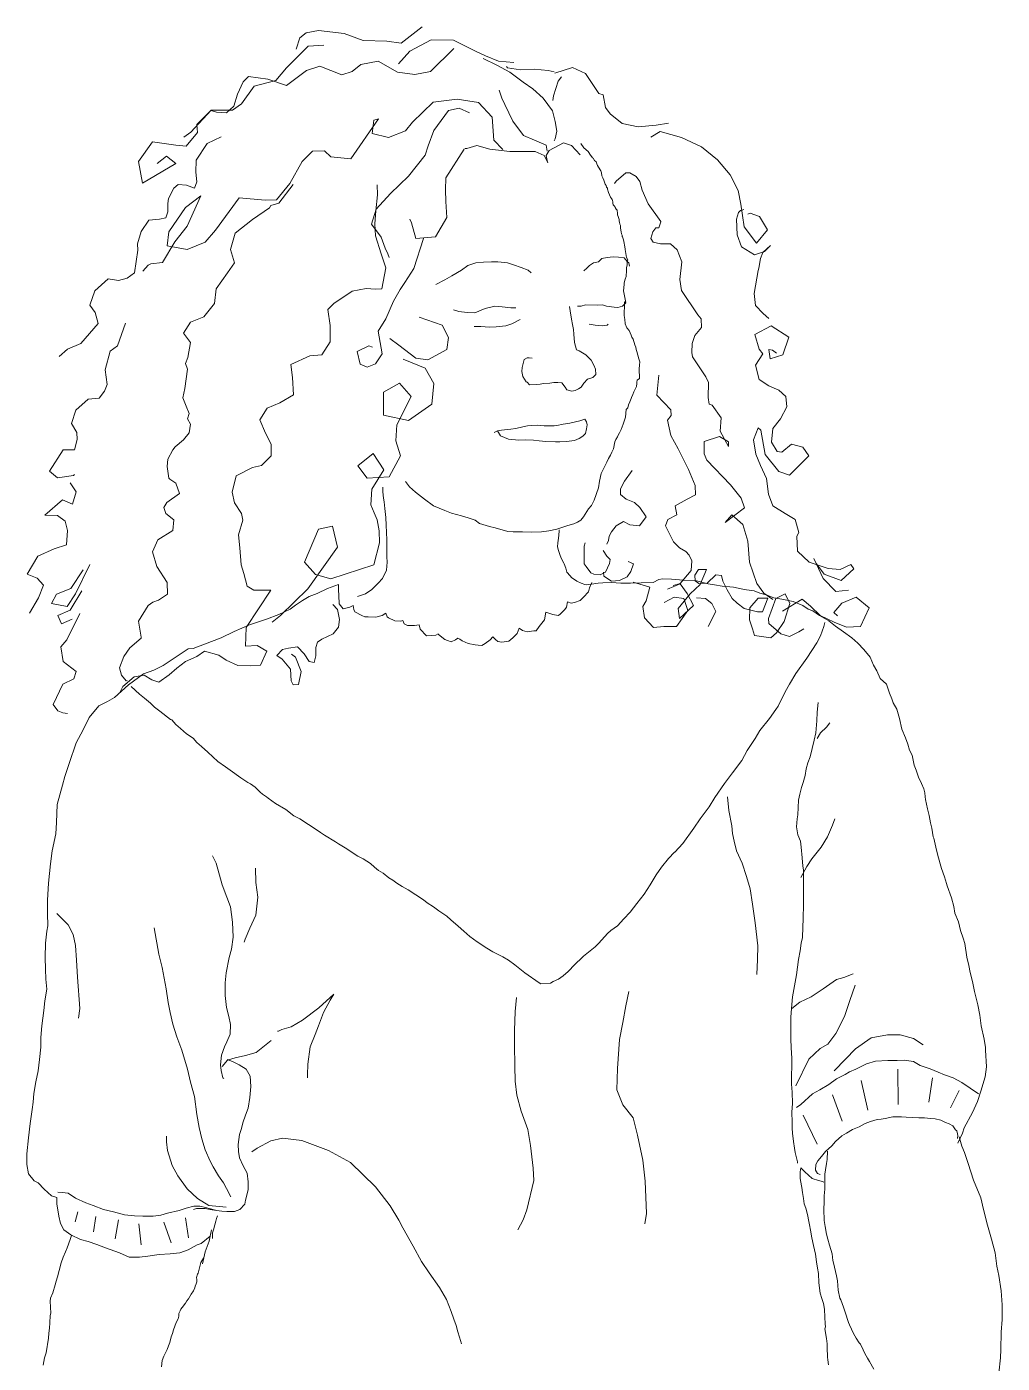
# Model space of a CAD drawing. Header units: centimetres. Extents: x 77721 to 213373, y -51694 to -17847.
# Drawn here: x 110726.3 to 110776.5, y -18782.7 to -18714 of the extents above; entities that cross this region are included whole.
import ezdxf

# ---------------------------------------------------------------- set-up
doc = ezdxf.new("R2010")
doc.units = ezdxf.units.CM
doc.header["$LTSCALE"] = 5
doc.header["$MEASUREMENT"] = 0
doc.layers.add('A-FURN', color=25, linetype='Continuous', lineweight=15, true_color=0xa46651)

# ---------------------------------------------------------------- blocks, each defined once
blk = doc.blocks.new('PEOPLE11')
at = {"linetype": 'Continuous'}
for points in [[(-0.03568, 1.00015), (-0.04184, 0.99535), (-0.04612, 0.99587), (-0.05301, 0.99608), (-0.05865, 0.99817), (-0.06617, 0.99901), (-0.06983, 0.99838), (-0.07171, 0.99692), (-0.07275, 0.99357)], [(-0.02638, 0.99378), (-0.03327, 0.98699), (-0.03787, 0.98616), (-0.04299, 0.98678), (-0.04863, 0.99002), (-0.05375, 0.98908), (-0.05625, 0.98699), (-0.05928, 0.98605), (-0.06576, 0.98856), (-0.06973, 0.98731), (-0.07558, 0.98292), (-0.08111, 0.9847), (-0.08675, 0.98553), (-0.08832, 0.98396), (-0.08999, 0.98031), (-0.09103, 0.97686), (-0.09323, 0.97488), (-0.09615, 0.97509), (-0.09782, 0.9755), (-0.1019, 0.97143), (-0.10169, 0.96903), (-0.10503, 0.96506), (-0.10806, 0.96537), (-0.11495, 0.96631), (-0.11903, 0.96057), (-0.11788, 0.9542), (-0.10806, 0.95994), (-0.11088, 0.96213), (-0.11359, 0.95994)], [(-0.06461, 0.99472), (-0.0692, 0.99441), (-0.07558, 0.98804), (-0.07871, 0.98438), (-0.08508, 0.98271), (-0.08884, 0.97749), (-0.09145, 0.97561), (-0.09772, 0.97561), (-0.10367, 0.96913), (-0.10576, 0.96767)], [(-0.00873, 0.9896), (-0.01332, 0.99002), (-0.01708, 0.99159), (-0.0198, 0.99284), (-0.02648, 0.99618), (-0.03306, 0.99629), (-0.03933, 0.99295), (-0.04267, 0.98929)], [(0.00308, 0.96663), (0.00339, 0.96725), (0.00391, 0.96945), (0.00339, 0.97227), (0.00255, 0.9754), (-0.00016, 0.97916), (-0.00319, 0.98188), (-0.00601, 0.98386), (-0.00998, 0.98678), (-0.01374, 0.98887), (-0.01781, 0.99086)], [(0.00308, 0.98689), (0.0013, 0.98731), (-0.00277, 0.98772), (-0.00685, 0.98752), (-0.01061, 0.98804), (-0.01092, 0.98846)], [(0.00328, 0.98647), (0.00851, 0.98814), (0.01227, 0.98637), (0.01624, 0.98052), (0.01749, 0.9801), (0.01822, 0.97644), (0.01958, 0.97456), (0.02303, 0.97174), (0.02773, 0.9707), (0.03305, 0.97122), (0.03671, 0.97185)], [(0.00527, 0.98543), (0.00422, 0.98417), (0.00287, 0.97989), (0.00266, 0.97843)], [(-0.01197, 0.96412), (-0.01468, 0.96683), (-0.0151, 0.97362), (-0.01917, 0.97791), (-0.02544, 0.97885), (-0.03244, 0.97801), (-0.0385, 0.97216), (-0.04058, 0.96955), (-0.0456, 0.96757), (-0.0504, 0.96882), (-0.04988, 0.97268), (-0.04852, 0.9731), (-0.05667, 0.9613), (-0.06252, 0.96193), (-0.0644, 0.9637), (-0.06795, 0.9636), (-0.07098, 0.96057), (-0.07463, 0.95409), (-0.0785, 0.94929), (-0.08184, 0.94918), (-0.08947, 0.94991), (-0.09646, 0.94041), (-0.09949, 0.93686), (-0.10482, 0.93466), (-0.11067, 0.93581), (-0.11015, 0.93989), (-0.10524, 0.94709), (-0.10075, 0.95044), (-0.10482, 0.94156), (-0.10837, 0.93696), (-0.11203, 0.9309), (-0.11547, 0.93049), (-0.11621, 0.93007), (-0.11777, 0.92829)], [(0.00099, 0.9636), (0.00078, 0.96537), (-0.00267, 0.96683), (-0.00591, 0.96819), (-0.00904, 0.97237), (-0.01144, 0.97728), (-0.01228, 0.97916), (-0.01311, 0.98156)], [(-0.02178, 0.97488), (-0.02481, 0.97624), (-0.02795, 0.9755), (-0.03223, 0.96965), (-0.0339, 0.96516), (-0.03484, 0.96245), (-0.03975, 0.95629), (-0.04497, 0.95117), (-0.04925, 0.94657), (-0.05061, 0.94218), (-0.04779, 0.93832), (-0.04654, 0.93508), (-0.04581, 0.93341), (-0.04539, 0.93237)], [(-0.09479, 0.96777), (-0.09887, 0.96589), (-0.10211, 0.96099), (-0.10221, 0.95743), (-0.1019, 0.95461), (-0.10263, 0.95273), (-0.10493, 0.95357), (-0.10743, 0.95378), (-0.10869, 0.95273), (-0.11025, 0.9497), (-0.11046, 0.94824), (-0.11046, 0.94574), (-0.11109, 0.94396), (-0.11286, 0.94365), (-0.116, 0.94333), (-0.11829, 0.93999), (-0.11934, 0.93634), (-0.11923, 0.93446), (-0.12028, 0.92788), (-0.12237, 0.92631), (-0.12498, 0.92558), (-0.12801, 0.9261), (-0.13187, 0.92255), (-0.13334, 0.91837), (-0.13177, 0.91618), (-0.13093, 0.91294), (-0.13605, 0.90709), (-0.13992, 0.90542), (-0.14242, 0.90322)], [(0.0107, 0.96255), (0.00819, 0.96527), (0.00579, 0.966), (0.00161, 0.96381), (0.00078, 0.96234), (0.00109, 0.96036), (0.0012, 0.96025), (0.00015, 0.96234), (-0.00246, 0.96349), (-0.00559, 0.96349), (-0.00998, 0.96349), (-0.01583, 0.96422), (-0.01969, 0.96527), (-0.02262, 0.96433), (-0.02314, 0.96433)], [(0.03149, 0.96767), (0.0342, 0.96934), (0.04047, 0.96757), (0.04642, 0.96485), (0.05112, 0.96109), (0.05478, 0.9566), (0.05718, 0.952), (0.05791, 0.94803), (0.05896, 0.94135), (0.06251, 0.93654), (0.06575, 0.94051), (0.06345, 0.94438), (0.06073, 0.94542), (0.06, 0.94511)], [(0.01091, 0.96589), (0.01185, 0.96454), (0.0131, 0.96349), (0.01373, 0.96245), (0.01383, 0.96234), (0.01436, 0.96161), (0.01456, 0.96151), (0.01498, 0.96088), (0.0154, 0.96046), (0.01561, 0.95984), (0.01582, 0.95942), (0.01665, 0.95806), (0.01676, 0.95785), (0.01697, 0.95723), (0.01707, 0.95639), (0.01739, 0.95576), (0.0177, 0.95503), (0.01791, 0.95451), (0.01812, 0.95388), (0.01833, 0.95347), (0.01843, 0.95305), (0.01874, 0.95273), (0.01874, 0.95242), (0.01906, 0.95148), (0.01937, 0.95075), (0.01968, 0.95012), (0.01968, 0.95012), (0.01989, 0.9497), (0.0201, 0.94939), (0.02021, 0.94918), (0.02031, 0.94856), (0.02031, 0.94835), (0.02041, 0.94782), (0.02062, 0.94762), (0.02094, 0.9473), (0.02104, 0.94709), (0.02135, 0.94657), (0.02156, 0.94626), (0.02156, 0.94594), (0.02167, 0.94553), (0.02167, 0.9449), (0.02188, 0.94438), (0.02198, 0.94406), (0.02219, 0.94354), (0.02219, 0.94302), (0.02229, 0.94271), (0.0224, 0.94218), (0.02261, 0.94177), (0.02261, 0.94156), (0.02261, 0.94114), (0.02261, 0.94093), (0.02282, 0.93989), (0.02292, 0.93926), (0.02303, 0.93895), (0.02303, 0.93853), (0.02313, 0.93842), (0.02344, 0.93759), (0.02365, 0.93654), (0.02376, 0.93602), (0.02376, 0.93602), (0.02386, 0.9355), (0.02386, 0.9354), (0.02397, 0.93487), (0.02397, 0.93466), (0.02438, 0.93237), (0.0247, 0.93164), (0.02459, 0.93111), (0.02459, 0.93017), (0.02438, 0.92934), (0.02438, 0.92882), (0.02438, 0.92808), (0.02428, 0.92725), (0.02428, 0.92673), (0.02397, 0.92599), (0.02365, 0.92495), (0.02365, 0.92443), (0.02344, 0.92255), (0.02417, 0.9191), (0.02376, 0.91931), (0.02376, 0.91827), (0.02376, 0.91753), (0.02365, 0.91659), (0.02365, 0.91534), (0.02386, 0.91409), (0.02397, 0.91294), (0.02397, 0.91283), (0.02449, 0.91169), (0.02511, 0.91095), (0.02543, 0.91022), (0.02574, 0.90949), (0.02595, 0.90897), (0.02626, 0.90834), (0.02679, 0.90667), (0.0271, 0.90604), (0.0271, 0.90604), (0.0272, 0.90531), (0.02741, 0.90469), (0.02793, 0.9026), (0.02825, 0.90166), (0.02814, 0.90072), (0.02804, 0.89967), (0.02814, 0.89685), (0.02752, 0.89633), (0.02741, 0.8957), (0.02741, 0.89529), (0.02731, 0.89445), (0.0272, 0.89424), (0.02647, 0.89288), (0.02616, 0.89215), (0.02585, 0.89121), (0.02574, 0.8909), (0.02532, 0.88996), (0.02491, 0.88902), (0.0247, 0.88818), (0.02428, 0.88766), (0.02407, 0.88547), (0.02365, 0.88422), (0.02334, 0.88338), (0.02282, 0.88181), (0.02229, 0.88087), (0.02188, 0.88014), (0.02167, 0.87962), (0.02125, 0.87889), (0.02094, 0.87816), (0.02052, 0.87617), (0.02, 0.87513), (0.01968, 0.87429), (0.01906, 0.87325), (0.01853, 0.8722), (0.01812, 0.87126), (0.0177, 0.87043), (0.01707, 0.86928), (0.01686, 0.86886), (0.01645, 0.86667), (0.01613, 0.86468), (0.01488, 0.86103), (0.01404, 0.85946), (0.01321, 0.85852), (0.01174, 0.85612), (0.01091, 0.85518), (0.00997, 0.85455), (0.00882, 0.85413), (0.00715, 0.85361), (0.00621, 0.8533), (0.00391, 0.85257), (0.00151, 0.85204), (-0.00068, 0.85173), (-0.00361, 0.85163), (-0.00622, 0.85173), (-0.00789, 0.85173), (-0.00894, 0.85173), (-0.0105, 0.85184), (-0.01426, 0.85288), (-0.01593, 0.8533), (-0.01886, 0.85424), (-0.02011, 0.85518), (-0.0222, 0.85591), (-0.02419, 0.85643), (-0.02711, 0.85727), (-0.02909, 0.858), (-0.03233, 0.85936), (-0.03505, 0.86134), (-0.03766, 0.86343), (-0.03944, 0.865), (-0.04058, 0.86656)], [(-0.02335, 0.96422), (-0.02878, 0.95576), (-0.02889, 0.95221), (-0.02878, 0.94876), (-0.02847, 0.94406), (-0.03181, 0.93842), (-0.03756, 0.9379), (-0.03881, 0.9425), (-0.03933, 0.94365)], [(0.02083, 0.95409), (0.02135, 0.95482), (0.02417, 0.95723), (0.02532, 0.95723), (0.0272, 0.95618), (0.02825, 0.95472), (0.02898, 0.95211), (0.03075, 0.94814), (0.03441, 0.94292), (0.03441, 0.94281), (0.03389, 0.94104), (0.03295, 0.94104), (0.03211, 0.93989), (0.03149, 0.9379), (0.03222, 0.93686), (0.03431, 0.93634), (0.03723, 0.93634), (0.03922, 0.93456), (0.04057, 0.93111), (0.04005, 0.92589), (0.04047, 0.92265), (0.04527, 0.91555), (0.04632, 0.9143), (0.04642, 0.91179), (0.04444, 0.90939), (0.0436, 0.90709), (0.0435, 0.90448), (0.04371, 0.90312), (0.04768, 0.89727), (0.04841, 0.8956), (0.0483, 0.89121), (0.04862, 0.88923), (0.04956, 0.88892), (0.05217, 0.88526), (0.05185, 0.88129), (0.05436, 0.8768), (0.05436, 0.87816), (0.05164, 0.87972), (0.04715, 0.87826), (0.04715, 0.87471), (0.04799, 0.87283), (0.05488, 0.86552), (0.05802, 0.86165), (0.05906, 0.85883), (0.05332, 0.85445), (0.0553, 0.85674), (0.05854, 0.85392), (0.06, 0.84902), (0.06052, 0.84285), (0.06261, 0.83659), (0.0647, 0.83377), (0.06731, 0.83189)], [(-0.12237, 0.80807), (-0.12268, 0.80797), (-0.12404, 0.80964), (-0.12467, 0.81183), (-0.12341, 0.81517), (-0.12164, 0.81768), (-0.11829, 0.8205), (-0.11829, 0.82081), (-0.11903, 0.82551), (-0.11621, 0.83011), (-0.11485, 0.83105), (-0.11318, 0.83168), (-0.11057, 0.83345), (-0.11067, 0.8369), (-0.1137, 0.8416), (-0.11495, 0.84588), (-0.11339, 0.84943), (-0.109, 0.85215), (-0.10869, 0.85528), (-0.11109, 0.85716), (-0.11161, 0.85894), (-0.11077, 0.8604), (-0.10701, 0.86301), (-0.10806, 0.86604), (-0.10983, 0.86719), (-0.11015, 0.8675), (-0.11046, 0.86959), (-0.11067, 0.87095), (-0.11046, 0.87314), (-0.109, 0.87586), (-0.10827, 0.87669), (-0.10587, 0.87878), (-0.10419, 0.88087), (-0.10378, 0.88338), (-0.10472, 0.88495), (-0.10419, 0.88651), (-0.10503, 0.88871), (-0.10607, 0.89111), (-0.10545, 0.89382), (-0.10472, 0.89957), (-0.10524, 0.90124), (-0.10461, 0.90302), (-0.10378, 0.9074), (-0.10587, 0.91012), (-0.10378, 0.91336), (-0.09991, 0.91492), (-0.09678, 0.91879), (-0.09626, 0.92317), (-0.09291, 0.92788), (-0.09082, 0.9308), (-0.09208, 0.93466), (-0.09062, 0.93947), (-0.0856, 0.94354), (-0.08059, 0.94699), (-0.08017, 0.94762), (-0.07787, 0.94835), (-0.07359, 0.95378)], [(-0.12456, 0.80452), (-0.12373, 0.8063), (-0.12038, 0.80912), (-0.11746, 0.80964), (-0.11516, 0.80828), (-0.11307, 0.80755), (-0.11004, 0.80974), (-0.10785, 0.81173), (-0.10524, 0.81361), (-0.1019, 0.81517), (-0.0997, 0.81674), (-0.09542, 0.81549), (-0.09333, 0.81402), (-0.08988, 0.81246), (-0.08623, 0.81235), (-0.0832, 0.81256), (-0.08132, 0.81674), (-0.08424, 0.81831), (-0.08759, 0.8182), (-0.08748, 0.82363), (-0.08017, 0.8346), (-0.08518, 0.8346), (-0.08717, 0.83575), (-0.08811, 0.83951), (-0.08894, 0.84202), (-0.08926, 0.84703), (-0.08968, 0.8509), (-0.08842, 0.85518), (-0.08884, 0.85716), (-0.09082, 0.8603), (-0.09156, 0.86343), (-0.09041, 0.86823), (-0.0856, 0.87064), (-0.08289, 0.87126), (-0.08007, 0.87408), (-0.08007, 0.87753), (-0.08174, 0.88077), (-0.08341, 0.88463), (-0.08122, 0.88808), (-0.07756, 0.88965), (-0.07349, 0.89205), (-0.0738, 0.89706), (-0.07432, 0.90093), (-0.06868, 0.90343), (-0.06523, 0.90375), (-0.06273, 0.90761), (-0.06273, 0.91242), (-0.06346, 0.91712), (-0.06168, 0.91879), (-0.05625, 0.92244), (-0.05218, 0.92328), (-0.04946, 0.92307), (-0.04758, 0.92317), (-0.04643, 0.92934), (-0.04779, 0.93341), (-0.04946, 0.93874), (-0.04957, 0.94229), (-0.04936, 0.94605), (-0.04884, 0.95075), (-0.04894, 0.95367)], [(0.06616, 0.9144), (0.06449, 0.91586), (0.0623, 0.91827), (0.06188, 0.92182), (0.06303, 0.9285), (0.06324, 0.92923), (0.06376, 0.93205), (0.06439, 0.93383), (0.06669, 0.93592), (0.06491, 0.93414), (0.06199, 0.9331), (0.05812, 0.9355), (0.05687, 0.93905), (0.05666, 0.94365), (0.05728, 0.94553), (0.05781, 0.94615), (0.05885, 0.94647)], [(-0.03536, 0.9379), (-0.03818, 0.92913), (-0.04079, 0.92505), (-0.04215, 0.92297), (-0.04414, 0.91952), (-0.04643, 0.9143), (-0.04863, 0.91075), (-0.04748, 0.90406), (-0.04946, 0.90114), (-0.05186, 0.90009), (-0.05395, 0.90103), (-0.05479, 0.90469), (-0.05134, 0.90636), (-0.0503, 0.90604)], [(-0.00371, 0.92788), (-0.00455, 0.92861), (-0.00664, 0.92944), (-0.00883, 0.93017), (-0.01061, 0.9308), (-0.01343, 0.93111), (-0.01531, 0.93111), (-0.01771, 0.93101), (-0.0199, 0.9308), (-0.02231, 0.92996), (-0.02419, 0.92861), (-0.02701, 0.92694), (-0.02909, 0.92579), (-0.03171, 0.92443)], [(0.02522, 0.92976), (0.02501, 0.9308), (0.02459, 0.93122), (0.02365, 0.93226), (0.02198, 0.93247), (0.02041, 0.93258), (0.01864, 0.93237), (0.01707, 0.93205), (0.01613, 0.93111), (0.01467, 0.9308), (0.01352, 0.92996), (0.01268, 0.92923), (0.01185, 0.9284)], [(0.00997, 0.91806), (0.01101, 0.91806), (0.01227, 0.91847), (0.01582, 0.91837), (0.01728, 0.91847), (0.01843, 0.91806), (0.02073, 0.91774), (0.02177, 0.91764), (0.02313, 0.91806), (0.02417, 0.919)], [(-0.00821, 0.91753), (-0.00967, 0.91753), (-0.01217, 0.91785), (-0.01437, 0.91806), (-0.01719, 0.91733), (-0.02022, 0.91607), (-0.02251, 0.91618), (-0.02492, 0.91649), (-0.02648, 0.91701)], [(0.00757, 0.91795), (0.00778, 0.9167), (0.00798, 0.91545), (0.0083, 0.91377), (0.0084, 0.91315), (0.00872, 0.91116), (0.00882, 0.90981), (0.00903, 0.9074), (0.00966, 0.90521), (0.01039, 0.9049), (0.01237, 0.90375), (0.01394, 0.90218), (0.01477, 0.90072), (0.01519, 0.89957), (0.0153, 0.898), (0.01446, 0.89706), (0.01289, 0.89664), (0.01185, 0.89539), (0.01101, 0.89424), (0.01028, 0.89372), (0.00924, 0.8933), (0.0083, 0.89309), (0.00788, 0.8932), (0.00684, 0.89351), (0.00631, 0.89424), (0.00537, 0.8955), (0.00412, 0.8956), (0.00297, 0.8956), (0.00182, 0.89539), (-0.00006, 0.89529), (-0.001, 0.89518), (-0.00204, 0.89508), (-0.00413, 0.89497), (-0.00486, 0.8957), (-0.00518, 0.89581), (-0.00612, 0.89738), (-0.00643, 0.89884), (-0.00632, 0.89999), (-0.0057, 0.90239), (-0.00486, 0.90291), (-0.00424, 0.90291), (-0.0034, 0.90281)], [(-0.12289, 0.91304), (-0.12529, 0.90636), (-0.12738, 0.90479), (-0.12884, 0.89936), (-0.12832, 0.89508), (-0.12905, 0.89309), (-0.13062, 0.891), (-0.13386, 0.89069), (-0.13751, 0.88745), (-0.13877, 0.88359), (-0.1372, 0.88098), (-0.1371, 0.87889), (-0.13793, 0.87586), (-0.14117, 0.87586), (-0.14524, 0.86959), (-0.14284, 0.86761), (-0.13814, 0.86834), (-0.13793, 0.86855)], [(-0.03662, 0.91482), (-0.02983, 0.91252), (-0.02795, 0.90887), (-0.02847, 0.90531), (-0.034, 0.90228), (-0.03756, 0.90281), (-0.04257, 0.90657), (-0.04518, 0.90855)], [(-0.00695, 0.91409), (-0.00935, 0.91283), (-0.01113, 0.91231), (-0.01395, 0.912), (-0.01593, 0.91189), (-0.01844, 0.9121), (-0.02043, 0.9121)], [(0.01342, 0.91273), (0.01509, 0.91252), (0.01728, 0.91231), (0.01864, 0.91252), (0.01895, 0.91273)], [(0.08956, 0.8346), (0.0859, 0.83418), (0.08214, 0.83805), (0.07943, 0.8439), (0.08016, 0.84233), (0.08246, 0.8393), (0.08747, 0.83742), (0.09113, 0.84087), (0.09029, 0.84212), (0.08716, 0.84066), (0.08361, 0.84097), (0.07807, 0.84285), (0.07462, 0.84609), (0.07441, 0.85048), (0.07504, 0.85152), (0.07389, 0.85539), (0.07097, 0.85716), (0.06731, 0.85936), (0.06606, 0.8628), (0.06554, 0.8674), (0.06376, 0.87126), (0.0624, 0.87461), (0.06167, 0.87878), (0.06303, 0.88233), (0.06387, 0.8816), (0.06512, 0.8745), (0.06909, 0.86949), (0.07222, 0.86844), (0.07797, 0.87408), (0.07619, 0.87659), (0.07285, 0.87753), (0.07003, 0.87513), (0.06867, 0.87534), (0.067, 0.87805), (0.06731, 0.88213), (0.06961, 0.88495), (0.07149, 0.8885), (0.07118, 0.89153), (0.06909, 0.89341), (0.06616, 0.89466), (0.06334, 0.89654), (0.0623, 0.90072), (0.06439, 0.90406), (0.06334, 0.90542), (0.06209, 0.9097), (0.06689, 0.91231), (0.07201, 0.90897), (0.07034, 0.90375), (0.06658, 0.9026), (0.06616, 0.90531), (0.06721, 0.9051), (0.06846, 0.90427)], [(-0.04132, 0.90249), (-0.03484, 0.89988), (-0.03223, 0.89529), (-0.03286, 0.88923), (-0.03975, 0.88442), (-0.04706, 0.88599), (-0.04706, 0.89278), (-0.04236, 0.89539), (-0.03891, 0.89153), (-0.0432, 0.88317), (-0.0434, 0.87847), (-0.04205, 0.87408), (-0.04539, 0.86792), (-0.05186, 0.8675), (-0.05458, 0.87116), (-0.05009, 0.87481), (-0.04696, 0.87001), (-0.05051, 0.86427), (-0.05082, 0.85967), (-0.04978, 0.85737), (-0.04894, 0.85528), (-0.04831, 0.85204), (-0.04821, 0.84849), (-0.04988, 0.84202), (-0.06252, 0.83794), (-0.06701, 0.8392), (-0.07025, 0.84285), (-0.06617, 0.85257), (-0.0621, 0.8534), (-0.06064, 0.84724), (-0.06931, 0.83502), (-0.07735, 0.82719), (-0.07975, 0.8252)], [(0.03807, 0.83596), (0.04016, 0.83659), (0.04339, 0.84035), (0.0435, 0.84327), (0.04277, 0.84494), (0.04183, 0.84599), (0.03995, 0.84703), (0.03817, 0.84881), (0.03577, 0.85351), (0.0365, 0.85539), (0.03911, 0.85674), (0.03869, 0.85936), (0.04214, 0.86134), (0.04465, 0.86259), (0.04454, 0.86541), (0.04256, 0.87011), (0.0412, 0.87283), (0.03953, 0.87617), (0.03733, 0.88004), (0.03639, 0.88453), (0.03744, 0.88589), (0.03733, 0.88756), (0.03326, 0.89194), (0.03389, 0.89779)], [(-0.01458, 0.88098), (-0.01353, 0.88139), (-0.01238, 0.8816), (-0.00967, 0.88192), (-0.00821, 0.88213), (-0.00612, 0.88265), (-0.00476, 0.88286), (-0.00361, 0.88296), (-0.00173, 0.88307), (-0.00079, 0.88296), (0.00015, 0.88286), (0.0014, 0.88286), (0.00308, 0.88286), (0.00391, 0.88296), (0.00569, 0.88338), (0.00767, 0.88369), (0.0106, 0.88432), (0.01206, 0.88484), (0.01258, 0.88411), (0.01279, 0.88317), (0.01258, 0.88202), (0.01227, 0.88066), (0.01154, 0.87983), (0.01039, 0.8792), (0.00903, 0.87857), (0.00746, 0.87837), (0.00673, 0.87826), (0.00475, 0.87816), (0.00349, 0.87816), (0.00067, 0.87826), (-0.00131, 0.87847), (-0.00298, 0.87868), (-0.00538, 0.87878), (-0.00726, 0.87868), (-0.01029, 0.87899), (-0.0127, 0.87993), (-0.01353, 0.88139)], [(0.02605, 0.8698), (0.02376, 0.86667), (0.02261, 0.86437), (0.02261, 0.8627), (0.02428, 0.86134), (0.02668, 0.8604), (0.02825, 0.85894), (0.03013, 0.85612), (0.02814, 0.85351), (0.02532, 0.85382), (0.02344, 0.85476), (0.02135, 0.85351), (0.01989, 0.85173), (0.01927, 0.85048), (0.01906, 0.84922), (0.01853, 0.84808)], [(-0.13918, 0.86615), (-0.13741, 0.86353), (-0.13845, 0.85988), (-0.14138, 0.86113), (-0.1466, 0.85664), (-0.14284, 0.85654), (-0.14065, 0.85486), (-0.13992, 0.85215), (-0.14023, 0.84797), (-0.14389, 0.84672), (-0.14869, 0.84463), (-0.15182, 0.8393), (-0.1489, 0.83815), (-0.14702, 0.83606), (-0.14848, 0.83241), (-0.15109, 0.82781)], [(-0.04727, 0.86489), (-0.04727, 0.86353), (-0.04706, 0.86165), (-0.04685, 0.86061), (-0.04664, 0.85862), (-0.04643, 0.85601), (-0.04633, 0.85372), (-0.04612, 0.84943), (-0.04612, 0.84797), (-0.04612, 0.84442), (-0.04602, 0.84285), (-0.04622, 0.84045), (-0.04737, 0.83805), (-0.04863, 0.83669), (-0.05051, 0.83481), (-0.05239, 0.83356), (-0.05469, 0.83272)], [(0.00454, 0.85236), (0.00454, 0.85204), (0.00443, 0.85079), (0.00433, 0.84985), (0.00412, 0.84849), (0.00402, 0.84734), (0.00433, 0.8463), (0.00485, 0.84484), (0.00527, 0.84379), (0.0059, 0.84254), (0.006, 0.84233), (0.00652, 0.84108), (0.00684, 0.83993), (0.00778, 0.83878), (0.00819, 0.83836), (0.00976, 0.83721), (0.01101, 0.83669), (0.01206, 0.83627), (0.01248, 0.83617), (0.01404, 0.83638), (0.01603, 0.83669), (0.01739, 0.83679), (0.01989, 0.8369), (0.02271, 0.83669), (0.02417, 0.83669), (0.02501, 0.83669), (0.02553, 0.83669), (0.02867, 0.83679), (0.03222, 0.8369), (0.03389, 0.83774), (0.03493, 0.83794), (0.03754, 0.83784), (0.0411, 0.83753), (0.04496, 0.83732), (0.0483, 0.83648), (0.05018, 0.83617), (0.05248, 0.83575), (0.05582, 0.83554), (0.05802, 0.83502), (0.05958, 0.83471), (0.06188, 0.83439), (0.06355, 0.83377), (0.06543, 0.83324), (0.06763, 0.83241), (0.07003, 0.83199), (0.07337, 0.83126), (0.07619, 0.83011), (0.07776, 0.82907), (0.07911, 0.82854), (0.0811, 0.82719), (0.08381, 0.82562), (0.0858, 0.82405), (0.0881, 0.82238), (0.0906, 0.82061), (0.09238, 0.81904), (0.09405, 0.81716), (0.09593, 0.81497), (0.09698, 0.81256), (0.09792, 0.81089), (0.09886, 0.8087), (0.10074, 0.80703), (0.10168, 0.80431), (0.1023, 0.80264), (0.10272, 0.80149), (0.10376, 0.79961), (0.1046, 0.7969), (0.10523, 0.79376), (0.10638, 0.79125), (0.107, 0.78937), (0.10753, 0.7876), (0.10826, 0.78614), (0.10847, 0.7852), (0.10888, 0.78321), (0.10951, 0.78175), (0.11014, 0.77966), (0.11108, 0.77778), (0.1117, 0.77621), (0.11202, 0.77507), (0.11212, 0.77392), (0.11223, 0.77308), (0.11285, 0.77037), (0.11327, 0.76838), (0.11369, 0.76629), (0.11411, 0.76472), (0.11452, 0.76211), (0.11463, 0.7618), (0.11525, 0.75908), (0.11588, 0.75668), (0.11693, 0.75282), (0.11776, 0.75042), (0.11839, 0.74843), (0.1186, 0.7477), (0.11985, 0.74425), (0.12058, 0.74164), (0.12089, 0.73976), (0.12194, 0.73715), (0.12246, 0.73464), (0.1233, 0.73235), (0.12382, 0.73078), (0.12434, 0.72681), (0.12497, 0.7243), (0.12539, 0.72232), (0.12601, 0.7196), (0.12664, 0.71668), (0.12758, 0.71281), (0.12821, 0.70978), (0.12862, 0.70665), (0.12946, 0.70268), (0.12988, 0.70028), (0.12988, 0.69944), (0.13019, 0.69453), (0.12977, 0.69161), (0.12852, 0.68743), (0.12747, 0.6844), (0.12601, 0.68117), (0.12361, 0.67667), (0.12309, 0.67511), (0.12173, 0.67218)], [(0.01216, 0.84849), (0.01195, 0.84755), (0.01195, 0.84484), (0.01195, 0.84233), (0.01248, 0.8416), (0.01383, 0.83972), (0.01477, 0.8393), (0.01665, 0.83909), (0.01822, 0.83993), (0.01937, 0.84244), (0.01958, 0.84358), (0.01853, 0.84463), (0.01749, 0.8463)], [(-0.13532, 0.84056), (-0.13898, 0.83512), (-0.14315, 0.83345), (-0.14462, 0.83074), (-0.14002, 0.8298), (-0.13762, 0.83356), (-0.13334, 0.84212)], [(0.01759, 0.83993), (0.0177, 0.83868), (0.01989, 0.83721), (0.02229, 0.83742), (0.02459, 0.83857), (0.02564, 0.84014), (0.02637, 0.84233), (0.0248, 0.84306)], [(0.03639, 0.83491), (0.04016, 0.83648), (0.04214, 0.83366), (0.04402, 0.83011), (0.03995, 0.82625), (0.03953, 0.82927), (0.04308, 0.83356), (0.046, 0.83627), (0.04788, 0.84066), (0.04548, 0.84066), (0.04444, 0.83899), (0.04454, 0.83732), (0.04559, 0.83659), (0.04809, 0.83669), (0.0506, 0.83909), (0.05227, 0.83888), (0.05269, 0.83721), (0.05394, 0.83471), (0.0554, 0.8322), (0.05687, 0.83084), (0.05896, 0.82927), (0.06282, 0.82823), (0.06428, 0.82823), (0.06585, 0.8323), (0.06303, 0.8323), (0.06063, 0.82938), (0.06052, 0.82593), (0.06136, 0.82322), (0.06199, 0.82134), (0.06679, 0.82061), (0.06846, 0.82207), (0.07065, 0.82541), (0.07233, 0.83074), (0.07097, 0.83356), (0.06825, 0.8322), (0.06606, 0.82625), (0.06616, 0.82478), (0.06971, 0.82175), (0.07222, 0.82102), (0.07504, 0.82238), (0.0765, 0.82322)], [(-0.10023, 0.63667), (-0.09949, 0.64022), (-0.09835, 0.64335), (-0.09761, 0.6467), (-0.09803, 0.64482), (-0.10064, 0.64262), (-0.10179, 0.64231), (-0.10451, 0.64085), (-0.10691, 0.63991), (-0.10973, 0.63959), (-0.11297, 0.63939), (-0.11631, 0.63897), (-0.11882, 0.63865), (-0.12185, 0.63865), (-0.12467, 0.63991), (-0.12874, 0.64137), (-0.13135, 0.64241), (-0.13386, 0.64325), (-0.13616, 0.64388), (-0.13898, 0.64523), (-0.14106, 0.6467), (-0.142, 0.64858), (-0.14253, 0.65067), (-0.14305, 0.65432), (-0.14305, 0.6562), (-0.14462, 0.65662), (-0.14681, 0.6586), (-0.14859, 0.66048), (-0.14973, 0.66111), (-0.15141, 0.6631), (-0.15193, 0.66592), (-0.15193, 0.66905), (-0.15141, 0.67375), (-0.15088, 0.67793), (-0.15036, 0.682), (-0.15005, 0.68419), (-0.14984, 0.6867), (-0.14921, 0.69015), (-0.14859, 0.69339), (-0.14817, 0.69673), (-0.14775, 0.70038), (-0.14775, 0.7032), (-0.14744, 0.70665), (-0.14691, 0.71114), (-0.1466, 0.71396), (-0.14597, 0.71741), (-0.14629, 0.72033), (-0.14639, 0.72326), (-0.1465, 0.72671), (-0.14639, 0.73088), (-0.14597, 0.73443), (-0.14577, 0.736), (-0.14587, 0.73966), (-0.14587, 0.74352), (-0.14556, 0.74854), (-0.14493, 0.75418), (-0.14441, 0.75804), (-0.14336, 0.76305), (-0.14315, 0.7664), (-0.14294, 0.77162), (-0.14138, 0.77736), (-0.14075, 0.77987), (-0.1395, 0.78373), (-0.13741, 0.78979), (-0.13532, 0.79355), (-0.13354, 0.79721), (-0.13072, 0.80066), (-0.12822, 0.80191), (-0.12613, 0.80306), (-0.12206, 0.80682), (-0.11756, 0.81006), (-0.11453, 0.8111), (-0.11182, 0.81246), (-0.10451, 0.81737), (-0.10305, 0.81747), (-0.0997, 0.81873), (-0.09479, 0.82061), (-0.09093, 0.82249), (-0.08644, 0.82447), (-0.08142, 0.82614), (-0.07787, 0.8275), (-0.07453, 0.82907), (-0.07296, 0.83021), (-0.07087, 0.83157), (-0.06889, 0.83272), (-0.06659, 0.83366), (-0.06356, 0.83512), (-0.06033, 0.83627), (-0.06033, 0.83471), (-0.06022, 0.83303), (-0.06012, 0.83063), (-0.05897, 0.82917), (-0.05698, 0.82959), (-0.05594, 0.83011), (-0.05583, 0.82896), (-0.05552, 0.82823), (-0.05343, 0.82719), (-0.0526, 0.82677), (-0.05155, 0.82677), (-0.04936, 0.82666), (-0.04748, 0.82719), (-0.04643, 0.82781), (-0.04602, 0.82677), (-0.0456, 0.82645), (-0.04372, 0.82562), (-0.04194, 0.82551), (-0.04142, 0.82572), (-0.041, 0.82468), (-0.04006, 0.82426), (-0.03797, 0.82426), (-0.03662, 0.82447), (-0.0363, 0.82311), (-0.03442, 0.82123), (-0.03171, 0.82144), (-0.03098, 0.82175), (-0.03087, 0.82155), (-0.02909, 0.82008), (-0.02826, 0.81987), (-0.02721, 0.81946), (-0.02596, 0.81998), (-0.02523, 0.8205), (-0.0246, 0.82019), (-0.02398, 0.81977), (-0.0222, 0.81893), (-0.02011, 0.81852), (-0.01928, 0.81841), (-0.01813, 0.81831), (-0.01719, 0.81893), (-0.01573, 0.81998), (-0.01489, 0.82092), (-0.01416, 0.82008), (-0.01343, 0.81956), (-0.01228, 0.81935), (-0.01019, 0.81967), (-0.00904, 0.82061), (-0.00779, 0.82186), (-0.00716, 0.82343), (-0.00622, 0.8228), (-0.00486, 0.82238), (-0.00288, 0.82269), (-0.00225, 0.82269), (-0.00131, 0.82395), (0.00026, 0.82593), (0.00067, 0.82813), (0.00266, 0.8275), (0.00422, 0.82719), (0.00475, 0.8275), (0.00621, 0.82896), (0.00673, 0.82959), (0.00704, 0.83115), (0.00809, 0.83084), (0.00903, 0.83095), (0.0107, 0.83157), (0.01174, 0.83251), (0.01321, 0.83408), (0.01352, 0.83533), (0.01415, 0.8369)], [(0.02626, 0.837), (0.03117, 0.83554), (0.03013, 0.83147), (0.02919, 0.8298), (0.02961, 0.82645), (0.03232, 0.82363), (0.03535, 0.82395), (0.03901, 0.82395), (0.04235, 0.82865), (0.0412, 0.8322), (0.03838, 0.83251), (0.03545, 0.83095)], [(-0.13574, 0.83439), (-0.13918, 0.82875), (-0.14274, 0.82719), (-0.14169, 0.82468), (-0.13856, 0.82614)], [(0.07024, 0.82844), (0.07598, 0.83199), (0.07838, 0.8299), (0.08131, 0.82719), (0.08538, 0.8252), (0.08904, 0.82374), (0.09311, 0.82395), (0.09562, 0.82938), (0.09186, 0.83251), (0.08768, 0.83084), (0.08528, 0.82802), (0.08632, 0.82708)], [(-0.062, 0.83042), (-0.06064, 0.82896), (-0.06001, 0.82604), (-0.06033, 0.82374), (-0.06189, 0.82175), (-0.06523, 0.82019), (-0.06649, 0.81935), (-0.06691, 0.81779), (-0.06691, 0.81528), (-0.06743, 0.8134), (-0.06889, 0.81361), (-0.07035, 0.81591), (-0.07234, 0.81799), (-0.07495, 0.81758), (-0.07672, 0.81716), (-0.0784, 0.81538), (-0.07683, 0.81434), (-0.07443, 0.81141), (-0.07422, 0.80797), (-0.07359, 0.80682), (-0.07202, 0.80692), (-0.07129, 0.81068), (-0.07296, 0.81497), (-0.07411, 0.8158)], [(0.04496, 0.83241), (0.04757, 0.8322), (0.04945, 0.83074), (0.0506, 0.82833), (0.0483, 0.82395)], [(-0.13636, 0.82771), (-0.14012, 0.81998), (-0.1419, 0.81799), (-0.14117, 0.81361), (-0.13741, 0.81068), (-0.13804, 0.80859), (-0.14127, 0.80703), (-0.1442, 0.80107), (-0.14274, 0.79919), (-0.14127, 0.79857), (-0.13992, 0.79836)], [(-0.12122, 0.8063), (-0.11882, 0.8041), (-0.11735, 0.80285), (-0.11558, 0.80139), (-0.11433, 0.80024), (-0.11276, 0.79909), (-0.10963, 0.79658), (-0.10931, 0.79648), (-0.10806, 0.79512), (-0.1067, 0.79397), (-0.10493, 0.7924), (-0.10305, 0.79115), (-0.1019, 0.7899), (-0.10054, 0.78864), (-0.09866, 0.78697), (-0.0972, 0.78561), (-0.09573, 0.78426), (-0.09354, 0.78269), (-0.09218, 0.78175), (-0.08905, 0.77945), (-0.08696, 0.77809), (-0.08612, 0.77768), (-0.08477, 0.77674), (-0.0833, 0.77527), (-0.08268, 0.77465), (-0.08142, 0.77392), (-0.08101, 0.7735), (-0.07881, 0.77193), (-0.07578, 0.77016), (-0.07338, 0.76828), (-0.07171, 0.76744), (-0.0691, 0.76577), (-0.06711, 0.76452), (-0.06555, 0.76337), (-0.0644, 0.76264), (-0.06116, 0.76065), (-0.06033, 0.76013), (-0.05834, 0.75888), (-0.05458, 0.75647), (-0.05301, 0.75564), (-0.05092, 0.75428), (-0.04967, 0.75324), (-0.04852, 0.7523), (-0.04716, 0.75146), (-0.04549, 0.7501), (-0.04434, 0.74937), (-0.0432, 0.74854), (-0.04163, 0.7476), (-0.03985, 0.74655), (-0.03536, 0.74363), (-0.03421, 0.74279), (-0.03233, 0.74154), (-0.03077, 0.74039), (-0.02847, 0.73882), (-0.02732, 0.73778), (-0.02513, 0.7359), (-0.02345, 0.73443), (-0.02168, 0.73287), (-0.01959, 0.7313), (-0.01667, 0.72942), (-0.01489, 0.72838), (-0.01197, 0.72691), (-0.01029, 0.72587), (-0.00852, 0.72451), (-0.00549, 0.72221), (-0.00131, 0.71929), (-0.00079, 0.71898), (0.00203, 0.71918), (0.00276, 0.7196), (0.00433, 0.72033), (0.00569, 0.72127), (0.00725, 0.72253), (0.00913, 0.72462), (0.01133, 0.72671), (0.01174, 0.72712), (0.01362, 0.72869), (0.01509, 0.72984), (0.01624, 0.73088), (0.01874, 0.7337), (0.01979, 0.73464), (0.02167, 0.736), (0.02355, 0.73809), (0.02543, 0.73997), (0.02741, 0.74258), (0.0295, 0.7453), (0.03128, 0.74801), (0.03305, 0.75094), (0.03462, 0.75324), (0.03671, 0.75574), (0.03848, 0.75762), (0.03859, 0.75762), (0.04089, 0.76023), (0.04412, 0.76472), (0.046, 0.76744), (0.04862, 0.77099), (0.05029, 0.77371), (0.05311, 0.77778), (0.05551, 0.78091), (0.05822, 0.78457), (0.05979, 0.78749), (0.06219, 0.79105), (0.06355, 0.79334), (0.06637, 0.7969), (0.06825, 0.79951), (0.06888, 0.80055), (0.07097, 0.80473), (0.07222, 0.80703), (0.0741, 0.81016), (0.07734, 0.81465), (0.08026, 0.81914), (0.08141, 0.82123), (0.08235, 0.82395), (0.08267, 0.8251)], [(0.07462, 0.66623), (0.07462, 0.66665), (0.07389, 0.66936), (0.07368, 0.67072), (0.07347, 0.6726), (0.07316, 0.67511), (0.07306, 0.67657), (0.07306, 0.67835), (0.07295, 0.68127), (0.07316, 0.68378), (0.07306, 0.68712), (0.07285, 0.68952), (0.07285, 0.69203), (0.07295, 0.69474), (0.07295, 0.69704), (0.07274, 0.70028), (0.07264, 0.70268), (0.07264, 0.70623), (0.07264, 0.70916), (0.07285, 0.71166), (0.07316, 0.71511), (0.07368, 0.71835), (0.07431, 0.72159), (0.07494, 0.72608), (0.07535, 0.72869), (0.07567, 0.73088), (0.07609, 0.73255), (0.07619, 0.73558), (0.07629, 0.73809), (0.0764, 0.74237), (0.0764, 0.74551), (0.0764, 0.7476), (0.0764, 0.7524), (0.07619, 0.75355), (0.07598, 0.75595), (0.07567, 0.75908), (0.07546, 0.76086), (0.07473, 0.76274), (0.07431, 0.76504), (0.07452, 0.76744), (0.07473, 0.76859), (0.07494, 0.77287), (0.07525, 0.77465), (0.07577, 0.77663), (0.07629, 0.77809), (0.07682, 0.78018), (0.07713, 0.78217), (0.07765, 0.78384), (0.07828, 0.78561), (0.07891, 0.78812), (0.07953, 0.79052), (0.07995, 0.79272), (0.08026, 0.79627), (0.08037, 0.79878), (0.08068, 0.8016)], [(0.08037, 0.79105), (0.08141, 0.79272), (0.08308, 0.79439), (0.08413, 0.79564)], [(0.05405, 0.77392), (0.05446, 0.76984), (0.0553, 0.76535), (0.05551, 0.76316), (0.05603, 0.76086), (0.05666, 0.75804), (0.05833, 0.75438), (0.05958, 0.75052), (0.06073, 0.74686), (0.06136, 0.74237), (0.06219, 0.73684), (0.06293, 0.73015), (0.06282, 0.72608), (0.06261, 0.72169)], [(0.07556, 0.75021), (0.07734, 0.75344), (0.0788, 0.75564), (0.08152, 0.75908), (0.0834, 0.76211), (0.08486, 0.76556), (0.08559, 0.76744)], [(-0.09396, 0.69119), (-0.09427, 0.6913), (-0.09479, 0.69349), (-0.095, 0.69516), (-0.09469, 0.69798), (-0.09385, 0.70049), (-0.09312, 0.70195), (-0.09218, 0.70414), (-0.09208, 0.70696), (-0.0925, 0.70937), (-0.09323, 0.71198), (-0.09364, 0.71553), (-0.09364, 0.71929), (-0.09333, 0.72221), (-0.09239, 0.72671), (-0.09176, 0.72911), (-0.09124, 0.73266), (-0.09145, 0.73705), (-0.09208, 0.74154), (-0.09312, 0.74446), (-0.09448, 0.74801), (-0.09626, 0.75438), (-0.0973, 0.75658)], [(-0.088, 0.7312), (-0.08769, 0.73203), (-0.08633, 0.73527), (-0.08456, 0.73913), (-0.08404, 0.74446), (-0.08456, 0.74874), (-0.08466, 0.75292)], [(-0.14305, 0.73966), (-0.13971, 0.73631), (-0.13824, 0.73349), (-0.13762, 0.73026), (-0.1373, 0.72587), (-0.13699, 0.72096), (-0.13636, 0.71166), (-0.13668, 0.70884)], [(-0.09197, 0.65641), (-0.09323, 0.65881), (-0.09406, 0.66048), (-0.09552, 0.66257), (-0.09709, 0.66518), (-0.09803, 0.66686), (-0.09949, 0.6702), (-0.10043, 0.67344), (-0.10127, 0.67678), (-0.1019, 0.68054), (-0.10263, 0.68587), (-0.10378, 0.69004), (-0.10472, 0.69391), (-0.10639, 0.69944), (-0.10785, 0.70341), (-0.109, 0.70707), (-0.10973, 0.71052), (-0.11036, 0.71344), (-0.11098, 0.71751), (-0.11213, 0.72378), (-0.11307, 0.72765), (-0.11443, 0.73537)], [(0.07295, 0.71166), (0.07525, 0.71354), (0.07859, 0.71511), (0.08214, 0.71751), (0.08611, 0.72023), (0.0882, 0.72086), (0.09092, 0.7219)], [(-0.07819, 0.70508), (-0.07798, 0.70508), (-0.07693, 0.7055), (-0.07422, 0.70634), (-0.07087, 0.70832), (-0.06607, 0.71187), (-0.06168, 0.71595), (-0.06273, 0.71417), (-0.06471, 0.71052), (-0.06617, 0.70665), (-0.06711, 0.70404), (-0.06858, 0.70049), (-0.06931, 0.69537), (-0.06941, 0.69224), (-0.06941, 0.6913)], [(-0.008, 0.7149), (-0.00841, 0.71083), (-0.00862, 0.70529), (-0.00862, 0.70101), (-0.00852, 0.69474), (-0.00841, 0.69036), (-0.00789, 0.68628), (-0.00664, 0.68158), (-0.00465, 0.67615), (-0.00382, 0.67145), (-0.00309, 0.66477), (-0.00288, 0.66122), (-0.00497, 0.65255), (-0.00601, 0.64962), (-0.00758, 0.6467)], [(0.02501, 0.71668), (0.02417, 0.7125), (0.02323, 0.70759), (0.02229, 0.70258), (0.02167, 0.69412), (0.02146, 0.68785), (0.02323, 0.68336), (0.02626, 0.6796), (0.02762, 0.67448), (0.02919, 0.66717), (0.02981, 0.66101), (0.03023, 0.6515), (0.02971, 0.64847)], [(0.0741, 0.689), (0.07797, 0.69683), (0.08131, 0.69997), (0.0835, 0.70122), (0.0859, 0.70435), (0.08841, 0.70937), (0.08998, 0.71407), (0.09154, 0.71856)], [(0.08538, 0.69339), (0.08872, 0.69683), (0.09165, 0.69986), (0.09624, 0.7031), (0.10105, 0.70394), (0.10481, 0.70394), (0.10867, 0.70289), (0.11149, 0.70101)], [(-0.09448, 0.69464), (-0.09291, 0.69652), (-0.09062, 0.69725), (-0.08759, 0.69788), (-0.08445, 0.69882), (-0.08007, 0.70226)], [(-0.10294, 0.65265), (-0.102, 0.65296), (-0.09949, 0.65296), (-0.09803, 0.65265), (-0.09615, 0.65234), (-0.09458, 0.65213), (-0.09312, 0.65202), (-0.09166, 0.65202), (-0.09082, 0.65202), (-0.08926, 0.65265), (-0.0878, 0.65422), (-0.08759, 0.65537), (-0.08686, 0.6584), (-0.08686, 0.6608), (-0.08717, 0.6633), (-0.08832, 0.6655), (-0.08936, 0.6678), (-0.08968, 0.66968), (-0.08978, 0.67176), (-0.08936, 0.67469), (-0.08884, 0.67646), (-0.08842, 0.67814), (-0.08759, 0.68033), (-0.08686, 0.68242), (-0.08633, 0.68555), (-0.08602, 0.68879), (-0.08623, 0.69182), (-0.08748, 0.69391), (-0.08947, 0.69516), (-0.09145, 0.6961), (-0.09302, 0.69673)], [(0.12288, 0.68994), (0.12037, 0.6913), (0.11776, 0.69224), (0.11599, 0.69297), (0.11358, 0.69401), (0.11066, 0.69495), (0.10867, 0.6961), (0.10596, 0.69652), (0.10387, 0.69641), (0.10115, 0.69641), (0.0975, 0.69621), (0.09489, 0.69547), (0.09175, 0.69391), (0.08987, 0.69307), (0.08862, 0.69234), (0.08611, 0.69109), (0.08381, 0.68942), (0.0812, 0.68785), (0.07901, 0.6866), (0.07556, 0.68346), (0.07431, 0.68263)], [(0.10409, 0.69385), (0.10414, 0.6835)], [(0.11425, 0.69133), (0.11321, 0.68419)], [(0.09332, 0.69056), (0.09525, 0.68179)], [(0.1221, 0.68764), (0.11952, 0.68254)], [(0.12779, 0.6866), (0.12288, 0.68994)], [(0.08485, 0.68636), (0.08777, 0.67862)], [(0.07624, 0.6804), (0.08038, 0.67185)], [(0.12163, 0.67354), (0.12173, 0.67438), (0.12163, 0.6749), (0.12142, 0.67573), (0.121, 0.67605), (0.12027, 0.6772), (0.11922, 0.67782), (0.11807, 0.67824), (0.11672, 0.67887), (0.11505, 0.67929), (0.11369, 0.67939), (0.11191, 0.6796), (0.11024, 0.6796), (0.10826, 0.6797), (0.10658, 0.67981), (0.10512, 0.67991), (0.10262, 0.67991), (0.10032, 0.67939), (0.09917, 0.67918), (0.09802, 0.67908), (0.09604, 0.67855), (0.09447, 0.67793), (0.09269, 0.67699), (0.09081, 0.67615), (0.08904, 0.67511), (0.08768, 0.67427), (0.0858, 0.6726), (0.08465, 0.67135), (0.08287, 0.66968), (0.08162, 0.66821), (0.08058, 0.66696), (0.07995, 0.66592), (0.07985, 0.66424), (0.08047, 0.6632), (0.08131, 0.66289)], [(-0.09333, 0.65338), (-0.09845, 0.6538), (-0.10169, 0.65589), (-0.10482, 0.65871), (-0.10754, 0.66257), (-0.10921, 0.6656), (-0.11057, 0.66999), (-0.11088, 0.6725), (-0.11088, 0.67417)], [(-0.02419, 0.61317), (-0.02471, 0.61515), (-0.02523, 0.61672), (-0.02575, 0.6186), (-0.02638, 0.62048), (-0.02721, 0.62267), (-0.02857, 0.62622), (-0.03066, 0.62978), (-0.03369, 0.63406), (-0.03588, 0.6374), (-0.03839, 0.64189), (-0.04142, 0.64722), (-0.04257, 0.64952), (-0.04508, 0.65369), (-0.04946, 0.65934), (-0.05677, 0.66644), (-0.06325, 0.66999), (-0.07108, 0.67291), (-0.07672, 0.67364), (-0.08017, 0.67281), (-0.08424, 0.67072), (-0.08581, 0.66957)], [(0.13374, 0.6046), (0.13426, 0.60909), (0.13437, 0.6115), (0.13447, 0.61662), (0.13479, 0.62038), (0.13479, 0.62466), (0.13447, 0.62873), (0.13374, 0.63322), (0.13322, 0.63604), (0.1327, 0.63991), (0.13165, 0.64398), (0.1304, 0.64805), (0.12925, 0.65265), (0.12852, 0.6561), (0.12633, 0.66132), (0.12476, 0.66612), (0.12371, 0.66936), (0.12288, 0.67124), (0.12215, 0.67396)], [(0.0834, 0.66978), (0.08329, 0.66738), (0.08308, 0.66612), (0.08287, 0.66435), (0.08267, 0.66299), (0.08267, 0.66111), (0.08267, 0.6586), (0.08246, 0.65662), (0.08246, 0.65484), (0.08235, 0.65275), (0.08246, 0.64941), (0.08277, 0.64764), (0.08308, 0.64544), (0.0835, 0.64398), (0.08402, 0.64221), (0.08476, 0.63959), (0.08496, 0.63771), (0.08517, 0.63698), (0.08611, 0.63312), (0.08632, 0.63166), (0.08653, 0.62894), (0.08705, 0.62664), (0.08737, 0.62612), (0.0881, 0.62393), (0.08862, 0.62246), (0.08956, 0.61944), (0.08987, 0.61881), (0.09102, 0.6162), (0.09186, 0.61484), (0.09269, 0.61348), (0.09311, 0.61306), (0.09395, 0.61139), (0.09436, 0.61035), (0.0952, 0.60899), (0.09572, 0.60795), (0.09708, 0.60575)], [(0.08235, 0.66069), (0.08193, 0.6609), (0.08079, 0.66122), (0.07891, 0.66174), (0.07671, 0.66372), (0.07556, 0.66487), (0.07535, 0.66372), (0.07535, 0.66184), (0.07546, 0.66122), (0.07588, 0.65913), (0.07609, 0.65766), (0.0764, 0.65589), (0.07661, 0.65432), (0.07703, 0.65307), (0.07755, 0.65119), (0.07797, 0.6491), (0.07817, 0.64816), (0.07838, 0.64659), (0.0788, 0.64429), (0.07932, 0.6421), (0.07985, 0.63949), (0.08016, 0.6373), (0.08047, 0.63542), (0.08079, 0.63385), (0.08089, 0.63113), (0.08131, 0.6281), (0.08173, 0.62654), (0.08225, 0.62508), (0.08256, 0.6234), (0.08267, 0.621), (0.08277, 0.61902), (0.08287, 0.61818), (0.08267, 0.61756), (0.08308, 0.61474), (0.08329, 0.61317), (0.08329, 0.6115), (0.0834, 0.60983), (0.0834, 0.6093), (0.0835, 0.60847), (0.08371, 0.60701)], [(-0.09646, 0.65244), (-0.09939, 0.65328), (-0.10106, 0.65359), (-0.10284, 0.65359), (-0.10503, 0.65307), (-0.10712, 0.65234), (-0.11057, 0.65161), (-0.11255, 0.65098), (-0.11474, 0.65067), (-0.11777, 0.65067), (-0.12028, 0.65077), (-0.1232, 0.65108), (-0.12644, 0.65192), (-0.12937, 0.65265), (-0.1324, 0.6538), (-0.13459, 0.65463), (-0.13762, 0.65599), (-0.13971, 0.65746), (-0.14148, 0.65766), (-0.14274, 0.65777)], [(-0.13692, 0.65196), (-0.13772, 0.64901)], [(-0.13161, 0.65063), (-0.13227, 0.64612)], [(-0.12493, 0.64966), (-0.12596, 0.64407)], [(-0.11895, 0.64845), (-0.11825, 0.64227)], [(-0.11162, 0.64892), (-0.1095, 0.64283)], [(-0.10522, 0.65025), (-0.10437, 0.64432)], [(-0.09584, 0.65077), (-0.09615, 0.65004), (-0.09636, 0.6492), (-0.09667, 0.64816), (-0.09699, 0.6467), (-0.0973, 0.64576), (-0.0973, 0.64409)], [(-0.13877, 0.64503), (-0.13918, 0.64388), (-0.14002, 0.64137), (-0.14054, 0.64022), (-0.14117, 0.63865), (-0.1418, 0.63698), (-0.14242, 0.63469), (-0.14284, 0.63291), (-0.14326, 0.63155), (-0.14357, 0.63051), (-0.1443, 0.62821), (-0.14493, 0.62664), (-0.14503, 0.6257), (-0.14483, 0.62215), (-0.14503, 0.62152), (-0.14514, 0.61933), (-0.14524, 0.61776), (-0.14545, 0.6163), (-0.14556, 0.61484), (-0.14618, 0.61056), (-0.14671, 0.60909), (-0.14712, 0.6069)], [(-0.10075, 0.63709), (-0.10152, 0.63394), (-0.10177, 0.63361), (-0.10199, 0.63263), (-0.10196, 0.63205), (-0.10196, 0.63143), (-0.10212, 0.63079), (-0.1024, 0.6301), (-0.10253, 0.62967), (-0.1029, 0.62877), (-0.10356, 0.6278), (-0.10397, 0.62709), (-0.10438, 0.62636), (-0.10485, 0.6258), (-0.10529, 0.62514), (-0.10564, 0.62466), (-0.10589, 0.62435), (-0.10627, 0.62389), (-0.10667, 0.62338), (-0.10686, 0.62284), (-0.10721, 0.62209), (-0.10727, 0.62134), (-0.10746, 0.62055), (-0.10802, 0.61947), (-0.1084, 0.61839), (-0.10875, 0.61729), (-0.10909, 0.61621), (-0.10944, 0.6152), (-0.10988, 0.61356), (-0.11022, 0.61258), (-0.1107, 0.61154), (-0.11167, 0.60957), (-0.11214, 0.60826), (-0.11227, 0.60646)], [(-0.10002, 0.63834), (-0.10075, 0.63709)]]:
    blk.add_lwpolyline(points, dxfattribs=at)

msp = doc.modelspace()

# ---------------------------------------------------------------- block references
at = {"layer": 'A-FURN', "xscale": 175.0993450000053, "yscale": 175.0993450000053, "zscale": 175.0993450000053}
msp.add_blockref('PEOPLE11', (110752.881, -18889.091), dxfattribs=at)

doc.saveas('drawing.dxf')
